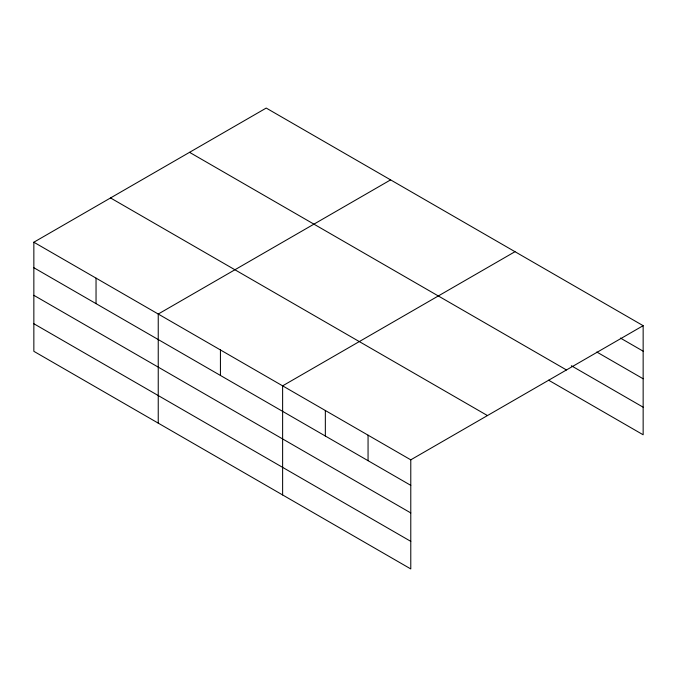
<?xml version="1.0" encoding="UTF-8"?>
<svg xmlns="http://www.w3.org/2000/svg" width="677" height="677" viewBox="0 0 677 677"><rect width="100%" height="100%" fill="white"/><g stroke="black" fill="none" stroke-linecap="round" stroke-linejoin="round"><path stroke-width="1.02" d="M33.85 242.222L410.778 459.835L410.778 568.934L33.85 351.321L33.85 242.222L266.222 108.066L643.15 325.679L643.15 434.778L548.624 380.203M390.612 179.879L158.24 314.035L158.24 423.133M514.994 251.692L282.622 385.848L282.622 494.946M410.778 459.835L643.15 325.679M620.428 338.068L643.15 351.185M596.792 352.015L643.15 378.773M571.346 365.741L643.15 407.19M189.543 152.333L566.471 369.955M110.529 197.946L487.457 415.568M33.85 267.728L410.778 485.35M33.85 295.316L410.778 512.929M33.85 323.733L410.778 541.355M368.06 435.176L368.06 460.682M325.341 410.516L325.341 436.022M220.431 349.941L220.431 375.447M96.041 278.129L96.041 303.635"/></g></svg>
